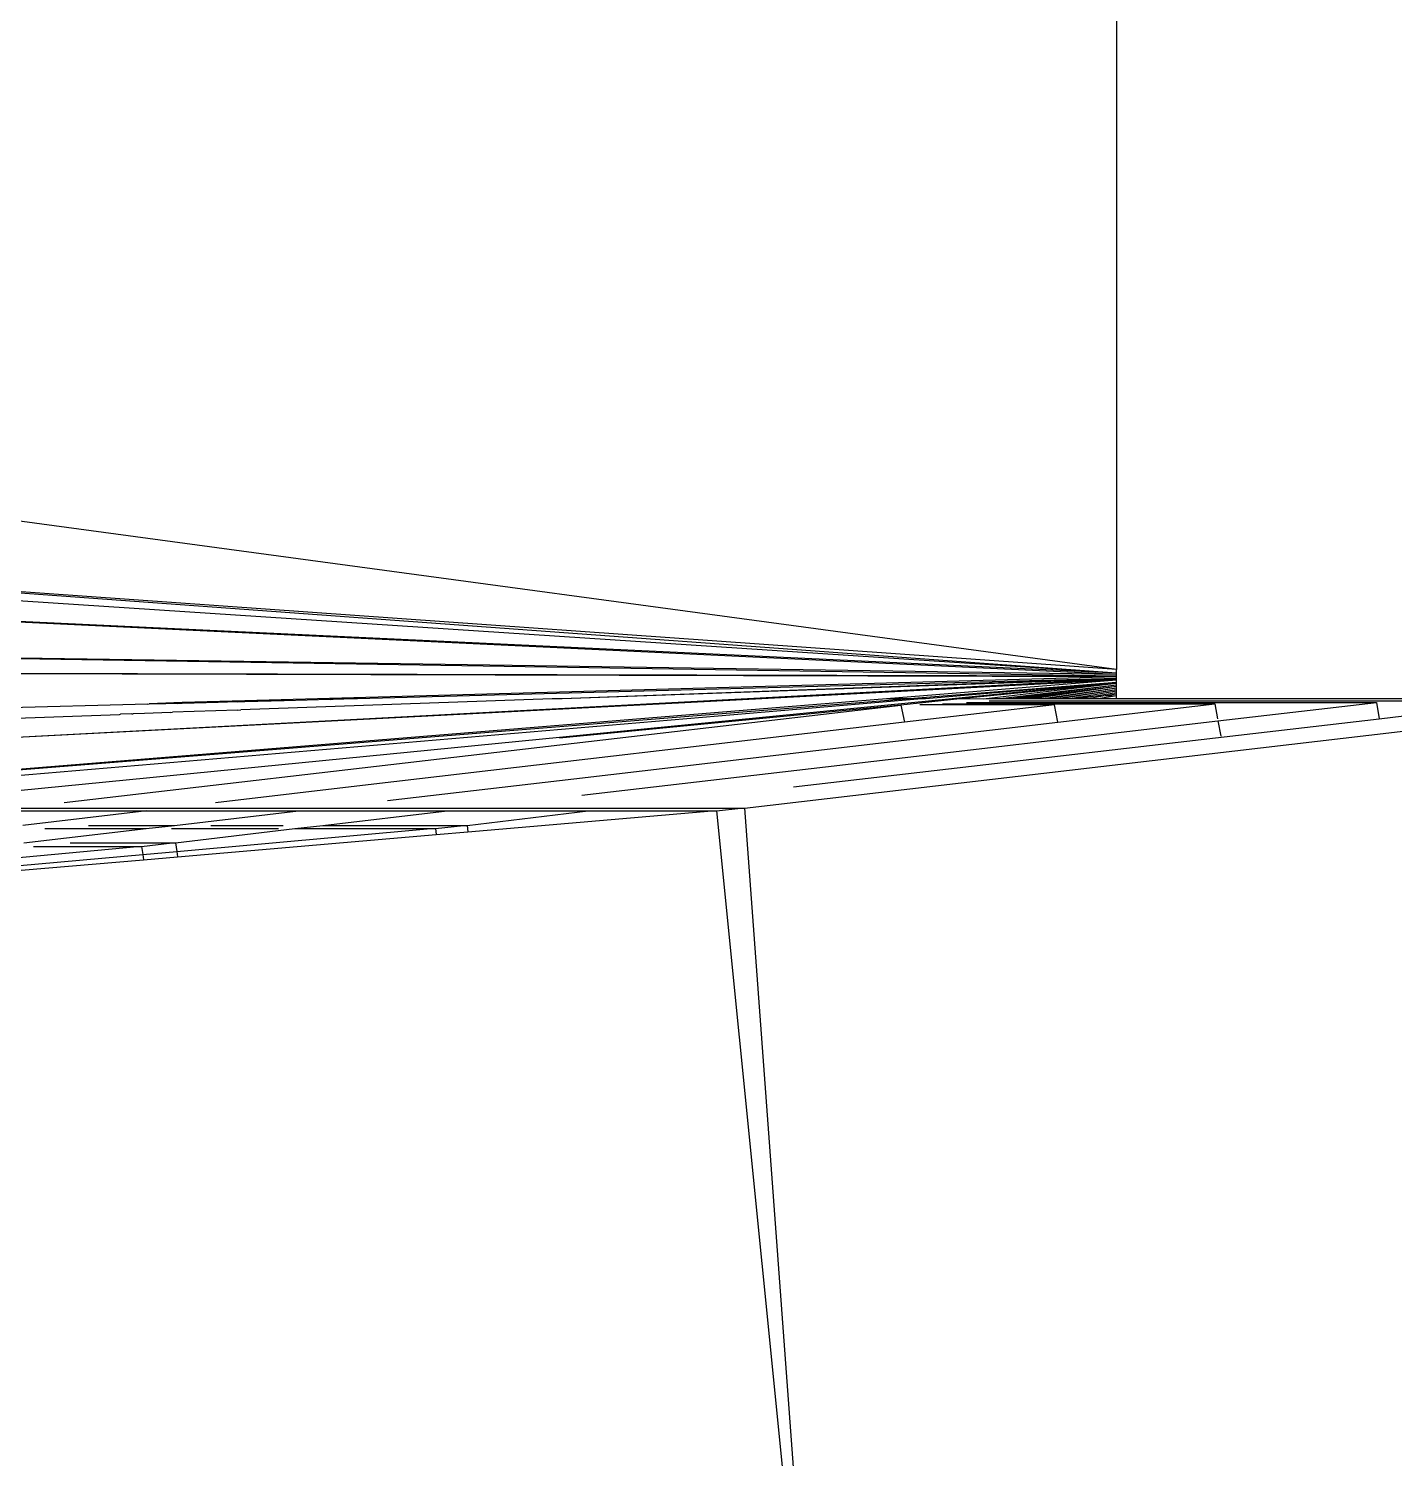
# Model space of a CAD drawing. Extents: x -24961 to 905641, y -154323 to 635957.
# Drawn here: x 395686.1 to 395761.4, y -104240.2 to -104161.4 of the extents above; entities that cross this region are included whole.
import ezdxf

# ---------------------------------------------------------------- set-up
doc = ezdxf.new("R2010")
doc.units = 0
doc.header["$LTSCALE"] = 1000
doc.header["$MEASUREMENT"] = 0

msp = doc.modelspace()

# ---------------------------------------------------------------- linework, layer by layer
for p, q in [((395746.069, -104150.818), (395746.069, -104196.704)), ((395746.069, -104196.704), (395626.111, -104180.484)), ((395746.069, -104196.905), (395639.495, -104189.132)), ((395746.069, -104196.704), (395639.495, -104189.132)), ((395746.069, -104196.905), (395640.482, -104189.96)), ((395746.069, -104196.968), (395634.811, -104191.667)), ((395746.069, -104196.905), (395634.811, -104191.667)), ((395746.069, -104197.063), (395647.1, -104195.514)), ((395746.069, -104196.968), (395647.1, -104195.514)), ((395746.069, -104197.099), (395648.553, -104196.851)), ((395746.069, -104197.063), (395648.553, -104196.851)), ((395746.069, -104196.905), (395746.069, -104196.704)), ((395746.069, -104196.968), (395746.069, -104196.905)), ((395746.069, -104197.063), (395746.069, -104196.968)), ((395746.069, -104197.099), (395698.023, -104198.422)), ((395746.069, -104197.206), (395704.23, -104198.315)), ((395746.069, -104197.206), (395715.524, -104198.315)), ((395746.069, -104197.234), (395715.524, -104198.315)), ((395746.069, -104197.234), (395725.738, -104198.315)), ((395746.069, -104197.286), (395726.528, -104198.315)), ((395746.069, -104197.286), (395733.401, -104198.315)), ((395746.069, -104197.422), (395734.671, -104198.315)), ((395746.069, -104197.422), (395735.55, -104198.315)), ((395746.069, -104197.422), (395737.018, -104198.315)), ((395746.069, -104197.468), (395737.441, -104198.315)), ((395746.069, -104197.468), (395738.885, -104198.315)), ((395746.069, -104197.568), (395739.681, -104198.315)), ((395746.069, -104197.568), (395740.218, -104198.315)), ((395746.069, -104197.644), (395740.6, -104198.315)), ((395746.069, -104197.644), (395741.02, -104198.315)), ((395746.069, -104197.644), (395741.471, -104198.31)), ((395746.069, -104197.731), (395742.014, -104198.315)), ((395746.069, -104197.731), (395742.291, -104198.315)), ((395746.069, -104197.099), (395746.069, -104197.063)), ((395746.069, -104197.206), (395746.069, -104197.099)), ((395746.069, -104197.234), (395746.069, -104197.206)), ((395746.069, -104197.286), (395746.069, -104197.234)), ((395746.069, -104197.422), (395746.069, -104197.286)), ((395746.069, -104197.468), (395746.069, -104197.422)), ((395746.069, -104197.568), (395746.069, -104197.468)), ((395746.069, -104197.644), (395746.069, -104197.568)), ((395746.069, -104197.731), (395746.069, -104197.644)), ((395746.069, -104197.816), (395746.069, -104197.731)), ((395734.671, -104198.315), (395659.428, -104204.339)), ((395733.401, -104198.315), (395659.428, -104204.339)), ((395735.346, -104198.315), (395664.606, -104204.339)), ((395737.018, -104198.315), (395678.246, -104204.114)), ((395726.528, -104198.315), (395683.99, -104200.534)), ((395725.738, -104198.315), (395683.99, -104200.534)), ((395694.574, -104198.518), (395692.745, -104198.595)), ((395694.315, -104198.578), (395693.662, -104198.595)), ((395694.315, -104198.578), (395694.574, -104198.518)), ((395694.579, -104198.571), (395694.315, -104198.578)), ((395698.023, -104198.422), (395694.574, -104198.518)), ((395694.574, -104198.518), (395694.579, -104198.571)), ((395696.555, -104198.518), (395694.574, -104198.518)), ((395696.555, -104198.518), (395694.579, -104198.571)), ((395697.594, -104198.491), (395696.555, -104198.518)), ((395697.594, -104198.491), (395698.023, -104198.422)), ((395698.029, -104198.479), (395697.594, -104198.491)), ((395714.966, -104198.315), (395697.813, -104198.926)), ((395698.023, -104198.422), (395698.029, -104198.479)), ((395700.194, -104198.422), (395698.023, -104198.422)), ((395700.194, -104198.422), (395698.029, -104198.479)), ((395702.729, -104198.355), (395700.194, -104198.422)), ((395702.729, -104198.355), (395703.071, -104198.315)), ((395704.23, -104198.315), (395702.729, -104198.355)), ((395704.23, -104198.315), (395703.071, -104198.315)), ((395715.524, -104198.315), (395714.966, -104198.315)), ((395725.567, -104204.339), (395777.165, -104198.315)), ((395726.528, -104198.315), (395725.738, -104198.315)), ((395734.671, -104198.315), (395733.401, -104198.315)), ((395737.441, -104198.315), (395734.194, -104198.659)), ((395735.55, -104198.315), (395735.346, -104198.315)), ((395737.441, -104198.315), (395737.018, -104198.315)), ((395738.744, -104198.331), (395737.441, -104198.315)), ((395737.808, -104198.518), (395760.408, -104198.518)), ((395738.885, -104198.315), (395738.744, -104198.331)), ((395739.681, -104198.315), (395738.885, -104198.315)), ((395739.057, -104198.422), (395769.075, -104198.422)), ((395740.218, -104198.315), (395739.681, -104198.315)), ((395740.6, -104198.315), (395740.218, -104198.315)), ((395741.02, -104198.315), (395740.6, -104198.315)), ((395741.436, -104198.315), (395741.02, -104198.315)), ((395741.471, -104198.31), (395741.436, -104198.315)), ((395742.014, -104198.315), (395741.471, -104198.31)), ((395742.291, -104198.315), (395742.014, -104198.315)), ((395742.748, -104198.315), (395742.291, -104198.315)), ((395746.069, -104197.816), (395742.748, -104198.315)), ((395742.97, -104198.315), (395742.748, -104198.315)), ((395746.069, -104197.816), (395742.97, -104198.315)), ((395743.536, -104198.315), (395742.97, -104198.315)), ((395744.771, -104198.196), (395743.536, -104198.315)), ((395744.02, -104198.222), (395743.536, -104198.315)), ((395744.08, -104198.315), (395743.536, -104198.315)), ((395744.117, -104198.218), (395744.02, -104198.222)), ((395744.771, -104198.196), (395744.08, -104198.315)), ((395744.49, -104198.315), (395744.08, -104198.315)), ((395746.069, -104197.893), (395744.117, -104198.218)), ((395745.331, -104198.176), (395744.49, -104198.315)), ((395745.065, -104198.315), (395744.49, -104198.315)), ((395744.806, -104198.194), (395744.771, -104198.196)), ((395746.069, -104197.985), (395744.806, -104198.194)), ((395745.331, -104198.176), (395744.806, -104198.194)), ((395746.069, -104198.151), (395745.065, -104198.315)), ((395746.069, -104198.315), (395745.065, -104198.315)), ((395746.069, -104198.054), (395745.331, -104198.176)), ((395746.069, -104198.151), (395745.331, -104198.176)), ((395746.069, -104197.893), (395746.069, -104197.816)), ((395746.069, -104197.985), (395746.069, -104197.893)), ((395746.069, -104198.054), (395746.069, -104197.985)), ((395746.069, -104198.151), (395746.069, -104198.054)), ((395746.069, -104198.315), (395746.069, -104198.151)), ((395777.165, -104198.315), (395746.069, -104198.315)), ((395751.669, -104199.538), (395760.408, -104198.518)), ((395760.408, -104198.518), (395760.551, -104199.415)), ((395760.551, -104199.415), (395769.075, -104198.422)), ((395641.837, -104200.922), (395691.122, -104199.178)), ((395692.672, -104198.621), (395652.977, -104199.673)), ((395688.067, -104204.042), (395734.194, -104198.659)), ((395691.122, -104199.178), (395691.163, -104199.163)), ((395691.796, -104199.154), (395691.163, -104199.163)), ((395691.796, -104199.154), (395691.866, -104199.138)), ((395692.498, -104199.13), (395691.866, -104199.138)), ((395693.925, -104199.079), (395692.498, -104199.13)), ((395692.672, -104198.621), (395692.745, -104198.595)), ((395693.662, -104198.595), (395692.745, -104198.595)), ((395693.925, -104199.079), (395694.037, -104199.061)), ((395697.626, -104198.948), (395694.037, -104199.061)), ((395697.626, -104198.948), (395697.813, -104198.926)), ((395734.194, -104198.659), (395715.368, -104200.483)), ((395734.194, -104198.659), (395734.385, -104199.612)), ((395742.657, -104198.645), (395734.385, -104199.612)), ((395742.657, -104198.645), (395735.237, -104198.645)), ((395736.493, -104198.595), (395751.498, -104198.595)), ((395742.845, -104199.606), (395742.657, -104198.645)), ((395742.845, -104199.606), (395751.498, -104198.595)), ((395751.498, -104198.595), (395751.647, -104199.414)), ((395734.385, -104199.612), (395704.829, -104203.067)), ((395716.168, -104202.721), (395742.845, -104199.606)), ((395728.278, -104203.175), (395760.551, -104199.415)), ((395730.041, -104202.061), (395751.669, -104199.538)), ((395751.669, -104199.538), (395751.822, -104200.383)), ((395716.61, -104203.628), (395730.041, -104202.061)), ((395704.829, -104203.067), (395696.4, -104204.053)), ((395705.896, -104203.921), (395716.168, -104202.721)), ((395675.516, -104204.339), (395725.368, -104204.339)), ((395684.195, -104204.494), (395692.627, -104204.494)), ((395692.627, -104204.494), (395685.784, -104205.294)), ((395692.627, -104204.494), (395700.365, -104204.494)), ((395694.141, -104205.294), (395700.991, -104204.494)), ((395700.365, -104204.494), (395700.991, -104204.494)), ((395700.991, -104204.494), (395704.586, -104204.494)), ((395702.327, -104205.294), (395709.185, -104204.494)), ((395704.586, -104204.494), (395709.185, -104204.494)), ((395709.185, -104204.494), (395716.953, -104204.494)), ((395710.285, -104205.294), (395716.953, -104204.494)), ((395710.321, -104205.651), (395723.764, -104204.494)), ((395716.953, -104204.494), (395723.764, -104204.494)), ((395723.764, -104204.494), (395724.033, -104204.494)), ((395724.033, -104204.494), (395725.368, -104204.339)), ((395724.033, -104204.494), (395729.984, -104264.149)), ((395725.368, -104204.339), (395725.567, -104204.339)), ((395725.567, -104204.339), (395729.984, -104264.149)), ((395685.845, -104206.263), (395692.59, -104205.475)), ((395687.001, -104205.475), (395690.562, -104205.475)), ((395689.406, -104205.294), (395692.371, -104205.294)), ((395690.562, -104205.475), (395692.59, -104205.475)), ((395692.371, -104205.294), (395694.141, -104205.294)), ((395692.59, -104205.475), (395694.141, -104205.294)), ((395693.984, -104205.475), (395695.496, -104205.475)), ((395694.212, -104206.263), (395700.774, -104205.475)), ((395694.272, -104206.735), (395708.273, -104205.475)), ((395695.496, -104205.475), (395699.883, -104205.475)), ((395696.153, -104205.294), (395697.174, -104205.294)), ((395697.174, -104205.294), (395700.136, -104205.294)), ((395700.774, -104205.475), (395702.327, -104205.294)), ((395700.774, -104205.475), (395708.273, -104205.475)), ((395702.327, -104205.294), (395710.085, -104205.294)), ((395708.273, -104205.475), (395708.531, -104205.475)), ((395708.531, -104205.475), (395710.085, -104205.294)), ((395708.531, -104205.475), (395708.573, -104205.801)), ((395708.573, -104205.801), (395710.321, -104205.651)), ((395710.085, -104205.294), (395710.285, -104205.294)), ((395710.285, -104205.294), (395710.321, -104205.651)), ((395677.347, -104207.833), (395692.089, -104206.46)), ((395686.367, -104206.46), (395692.089, -104206.46)), ((395688.404, -104206.263), (395694.021, -104206.263)), ((395692.089, -104206.46), (395692.327, -104206.46)), ((395692.327, -104206.46), (395694.021, -104206.263)), ((395692.327, -104206.46), (395692.398, -104206.903)), ((395694.021, -104206.263), (395694.212, -104206.263)), ((395694.212, -104206.263), (395694.272, -104206.735)), ((395694.309, -104207.029), (395708.573, -104205.801)), ((395678.643, -104208.141), (395692.398, -104206.903)), ((395681.392, -104208.141), (395692.443, -104207.19)), ((395692.398, -104206.903), (395694.272, -104206.735)), ((395692.398, -104206.903), (395692.443, -104207.19)), ((395692.443, -104207.19), (395694.309, -104207.029)), ((395694.272, -104206.735), (395694.309, -104207.029))]:
    msp.add_line(p, q)

doc.saveas('drawing.dxf')
